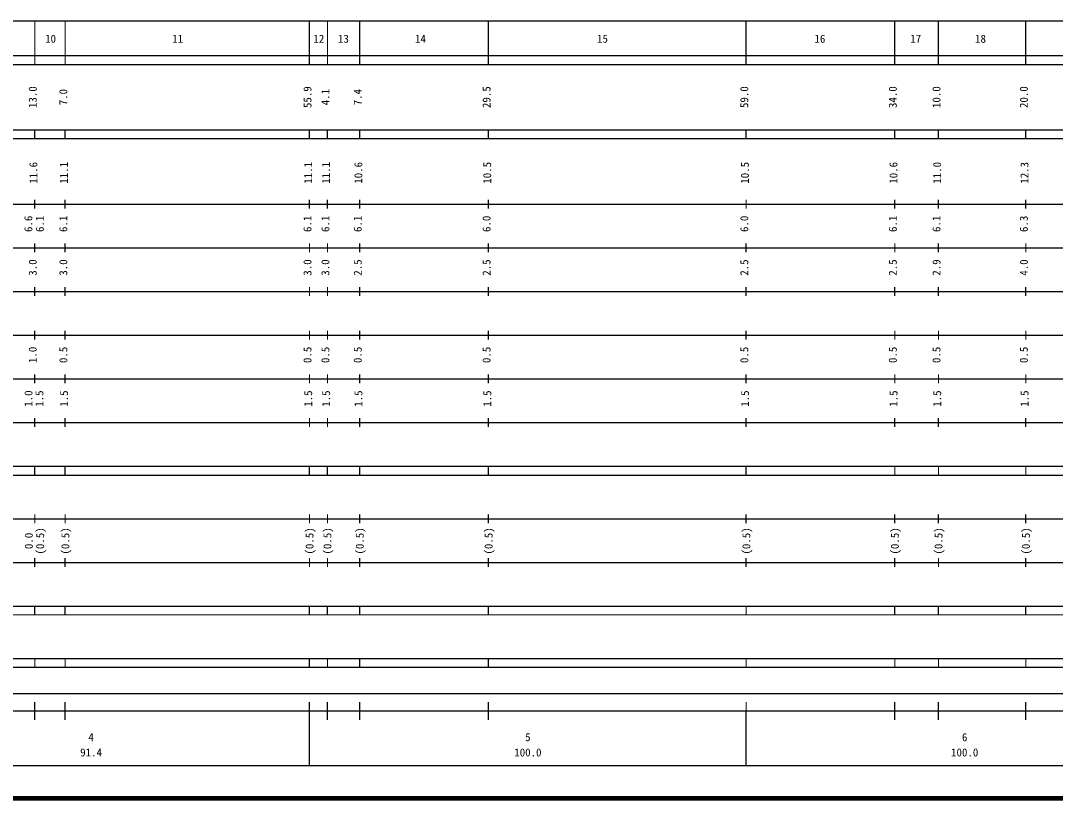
# Model space of a CAD drawing. Units: millimetres, scale not verified. Extents: x 52259 to 692259, y 20000 to 380000.
# Drawn here: x 214144 to 451004, y 20000 to 198000 of the extents above; entities that cross this region are included whole.
import ezdxf
from ezdxf.enums import TextEntityAlignment as Align

# ---------------------------------------------------------------- set-up
doc = ezdxf.new("R2010")
doc.units = ezdxf.units.MM
doc.header["$LTSCALE"] = 1000
for name, color, linetype, lineweight in [('M-BGD-HTXT', 7, 'Continuous', 25), ('M-TTL', 2, 'Continuous', 140), ('台帳修正', 7, 'Continuous', 25)]:
    doc.layers.add(name, color=color, linetype=linetype, lineweight=lineweight)
doc.styles.add('ＭＳ ゴシック', font='')
doc.styles.get('ＭＳ ゴシック').set_extended_font_data('MS Gothic')

msp = doc.modelspace()

# ---------------------------------------------------------------- linework, layer by layer
at = {"layer": 'M-BGD-HTXT'}
for p, q in [((80259, 198000), (591259, 198000)), ((280259, 188000), (280259, 198000)), ((380259, 188000), (380259, 198000)), ((414259, 188000), (414259, 198000)), ((424259, 188000), (424259, 198000)), ((444259, 188000), (444259, 198000)), ((52259, 190000), (591259, 190000)), ((52259, 188000), (591259, 188000)), ((52259, 173000), (591259, 173000)), ((217359, 171000), (217359, 173000)), ((224359, 171000), (224359, 173000)), ((280259, 171000), (280259, 173000)), ((284359, 171000), (284359, 173000)), ((380259, 171000), (380259, 173000)), ((414259, 171000), (414259, 173000)), ((424259, 171000), (424259, 173000)), ((444259, 171000), (444259, 173000)), ((52259, 171000), (591259, 171000)), ((217359, 155000), (217359, 157000)), ((224359, 155000), (224359, 157000)), ((280259, 155000), (280259, 157000)), ((284359, 155000), (284359, 157000)), ((414259, 155000), (414259, 157000)), ((424259, 155000), (424259, 157000)), ((444259, 155000), (444259, 157000)), ((52259, 156000), (591259, 156000)), ((217359, 145000), (217359, 147000)), ((224359, 145000), (224359, 147000)), ((380259, 145000), (380259, 147000)), ((424259, 145000), (424259, 147000)), ((58259, 146000), (591259, 146000)), ((64259, 136000), (591259, 136000)), ((217359, 135000), (217359, 137000)), ((224359, 135000), (224359, 137000)), ((380259, 135000), (380259, 137000)), ((414259, 135000), (414259, 137000)), ((424259, 135000), (424259, 137000)), ((444259, 135000), (444259, 137000)), ((58259, 126000), (591259, 126000)), ((217359, 125000), (217359, 127000)), ((224359, 125000), (224359, 127000)), ((380259, 125000), (380259, 127000)), ((217359, 115000), (217359, 117000)), ((224359, 115000), (224359, 117000)), ((380259, 115000), (380259, 117000)), ((64259, 116000), (591259, 116000)), ((217359, 105000), (217359, 107000)), ((224359, 105000), (224359, 107000)), ((380259, 105000), (380259, 107000)), ((414259, 105000), (414259, 107000)), ((424259, 105000), (424259, 107000)), ((444259, 105000), (444259, 107000)), ((58259, 106000), (591259, 106000)), ((52259, 96000), (591259, 96000)), ((217359, 94000), (217359, 96000)), ((224359, 94000), (224359, 96000)), ((280259, 94000), (280259, 96000)), ((284359, 94000), (284359, 96000)), ((380259, 94000), (380259, 96000)), ((52259, 94000), (591259, 94000)), ((61259, 84000), (591259, 84000)), ((380259, 83000), (380259, 85000)), ((414259, 83000), (414259, 85000)), ((424259, 83000), (424259, 85000)), ((444259, 83000), (444259, 85000)), ((52259, 74000), (591259, 74000)), ((217359, 73000), (217359, 75000)), ((224359, 73000), (224359, 75000)), ((380259, 73000), (380259, 75000)), ((414259, 73000), (414259, 75000)), ((444259, 73000), (444259, 75000)), ((52259, 64000), (591259, 64000)), ((217359, 62000), (217359, 64000)), ((224359, 62000), (224359, 64000)), ((280259, 62000), (280259, 64000)), ((284359, 62000), (284359, 64000)), ((414259, 62000), (414259, 64000)), ((424259, 62000), (424259, 64000)), ((444259, 62000), (444259, 64000)), ((52259, 52000), (591259, 52000)), ((52259, 50000), (591259, 50000)), ((280259, 50000), (280259, 52000)), ((83259, 44000), (577259, 44000)), ((217359, 38000), (217359, 42000)), ((224359, 38000), (224359, 42000)), ((280259, 38000), (280259, 42000)), ((284359, 38000), (284359, 42000)), ((414259, 38000), (414259, 42000)), ((424259, 38000), (424259, 42000)), ((444259, 38000), (444259, 42000)), ((52259, 40000), (591259, 40000)), ((280259, 27500), (280259, 40000)), ((380259, 27500), (380259, 40000)), ((80259, 27500), (591259, 27500))]:
    msp.add_line(p, q, dxfattribs=at)
at = {"layer": 'M-BGD-HTXT', "lineweight": 13}
for p, q in [((217359, 188000), (217359, 198000)), ((224359, 188000), (224359, 198000)), ((284359, 188000), (284359, 198000)), ((380259, 155000), (380259, 157000)), ((280259, 145000), (280259, 147000)), ((284359, 145000), (284359, 147000)), ((414259, 145000), (414259, 147000)), ((444259, 145000), (444259, 147000)), ((280259, 135000), (280259, 137000)), ((284359, 135000), (284359, 137000)), ((280259, 125000), (280259, 127000)), ((284359, 125000), (284359, 127000)), ((414259, 125000), (414259, 127000)), ((424259, 125000), (424259, 127000)), ((444259, 125000), (444259, 127000)), ((280259, 115000), (280259, 117000)), ((284359, 115000), (284359, 117000)), ((414259, 115000), (414259, 117000)), ((424259, 115000), (424259, 117000)), ((444259, 115000), (444259, 117000)), ((280259, 105000), (280259, 107000)), ((284359, 105000), (284359, 107000)), ((414259, 94000), (414259, 96000)), ((424259, 94000), (424259, 96000)), ((444259, 94000), (444259, 96000)), ((217359, 83000), (217359, 85000)), ((224359, 83000), (224359, 85000)), ((280259, 83000), (280259, 85000)), ((284359, 83000), (284359, 85000)), ((280259, 73000), (280259, 75000)), ((284359, 73000), (284359, 75000)), ((424259, 73000), (424259, 75000)), ((380259, 62000), (380259, 64000)), ((52259, 62000), (591259, 62000)), ((217359, 50000), (217359, 52000)), ((224359, 50000), (224359, 52000)), ((284359, 50000), (284359, 52000)), ((380259, 50000), (380259, 52000)), ((414259, 50000), (414259, 52000)), ((424259, 50000), (424259, 52000)), ((444259, 50000), (444259, 52000)), ((380259, 38000), (380259, 42000))]:
    msp.add_line(p, q, dxfattribs=at)
at = {"layer": 'M-TTL'}
msp.add_line((52259, 20000), (692259, 20000), dxfattribs=at)
at = {"layer": '台帳修正'}
for p, q in [((291759, 188000), (291759, 198000)), ((321259, 188000), (321259, 198000)), ((291759, 171000), (291759, 173000)), ((321259, 171000), (321259, 173000)), ((291759, 155000), (291759, 157000)), ((321259, 155000), (321259, 157000)), ((291759, 145000), (291759, 147000)), ((321259, 145000), (321259, 147000)), ((291759, 135000), (291759, 137000)), ((321259, 135000), (321259, 137000)), ((291759, 125000), (291759, 127000)), ((321259, 125000), (321259, 127000)), ((291759, 115000), (291759, 117000)), ((321259, 115000), (321259, 117000)), ((291759, 105000), (291759, 107000)), ((321259, 105000), (321259, 107000)), ((291759, 94000), (291759, 96000)), ((321259, 94000), (321259, 96000)), ((291759, 83000), (291759, 85000)), ((321259, 83000), (321259, 85000)), ((291759, 73000), (291759, 75000)), ((321259, 73000), (321259, 75000)), ((291759, 62000), (291759, 64000)), ((321259, 62000), (321259, 64000)), ((291759, 50000), (291759, 52000)), ((321259, 50000), (321259, 52000)), ((291759, 38000), (291759, 42000)), ((321259, 38000), (321259, 42000))]:
    msp.add_line(p, q, dxfattribs=at)

# ---------------------------------------------------------------- texts
at = {"layer": 'M-BGD-HTXT', "style": 'ＭＳ ゴシック'}
for s, p in [('10', (220985, 192405)), ('11', (250086, 192405)), ('12', (282393, 192405)), ('13', (288044, 192405)), ('14', (305674, 192405)), ('15', (347343, 192405)), ('16', (397110, 192405)), ('17', (419041, 192405)), ('18', (433887, 192405)), ('4', (230259, 32523)), ('5', (330259, 32523)), ('6', (430259, 32523)), ('91.4', (230259, 29033)), ('100.0', (330259, 29033)), ('100.0', (430259, 29033))]:
    msp.add_text(s, height=1833, dxfattribs=at).set_placement(p, align=Align.BOTTOM_CENTER)
for s, p in [('13.0', (218359, 180500)), ('55.9', (281259, 180500)), ('34.0', (415259, 180500)), ('10.0', (425259, 180500)), ('20.0', (445259, 180500)), ('7.0', (225359, 180500)), ('4.1', (285359, 180500)), ('11.6', (218503, 163174)), ('11.1', (225503, 163174)), ('11.1', (281403, 163174)), ('11.1', (285503, 163174)), ('10.6', (415403, 163174)), ('11.0', (425403, 163174)), ('12.3', (445403, 163174)), ('6.6', (217358, 151500)), ('6.1', (219985, 151500)), ('6.1', (225359, 151500)), ('6.1', (281259, 151500)), ('6.1', (285359, 151500)), ('6.1', (415259, 151500)), ('6.1', (425259, 151500)), ('6.3', (445259, 151500)), ('3.0', (218359, 141500)), ('3.0', (225359, 141500)), ('3.0', (281259, 141500)), ('3.0', (285359, 141500)), ('2.5', (415259, 141500)), ('2.9', (425259, 141500)), ('4.0', (445259, 141500)), ('1.0', (218359, 121500)), ('0.5', (225359, 121500)), ('0.5', (281259, 121500)), ('0.5', (285359, 121500)), ('0.5', (415259, 121500)), ('0.5', (425259, 121500)), ('0.5', (445259, 121500)), ('1.0', (217379, 111500)), ('1.5', (219879, 111500)), ('1.5', (225524, 111500)), ('1.5', (281424, 111500)), ('1.5', (285524, 111500)), ('1.5', (415424, 111500)), ('1.5', (425424, 111500)), ('1.5', (445424, 111500))]:
    msp.add_text(s, height=1833, rotation=90, dxfattribs=at).set_placement(p, align=Align.BOTTOM_CENTER)
for s, p in [('0.0', (215993, 78914)), ('(0.5)', (218587, 78914)), ('(0.5)', (224359, 78914)), ('(0.5)', (280259, 78914)), ('(0.5)', (284359, 78914)), ('(0.5)', (414259, 78914)), ('(0.5)', (424259, 78914)), ('(0.5)', (444259, 78914))]:
    msp.add_text(s, height=1833, rotation=90, dxfattribs=at).set_placement(p, align=Align.MIDDLE_CENTER)
at = {"layer": '台帳修正', "style": 'ＭＳ ゴシック'}
for s, p in [('29.5', (322259, 180500)), ('59.0', (381259, 180500)), ('7.4', (292759, 180500)), ('10.6', (292903, 163174)), ('10.5', (322403, 163174)), ('10.5', (381403, 163174)), ('6.1', (292759, 151500)), ('6.0', (322259, 151500)), ('6.0', (381259, 151500)), ('2.5', (292759, 141500)), ('2.5', (322259, 141500)), ('2.5', (381259, 141500)), ('0.5', (292759, 121500)), ('0.5', (322259, 121500)), ('0.5', (381259, 121500)), ('1.5', (292924, 111500)), ('1.5', (322424, 111500)), ('1.5', (381424, 111500))]:
    msp.add_text(s, height=1833, rotation=90, dxfattribs=at).set_placement(p, align=Align.BOTTOM_CENTER)
for p in [(291759, 78914), (321259, 78914), (380259, 78914)]:
    msp.add_text('(0.5)', height=1833, rotation=90, dxfattribs=at).set_placement(p, align=Align.MIDDLE_CENTER)

doc.saveas('drawing.dxf')
